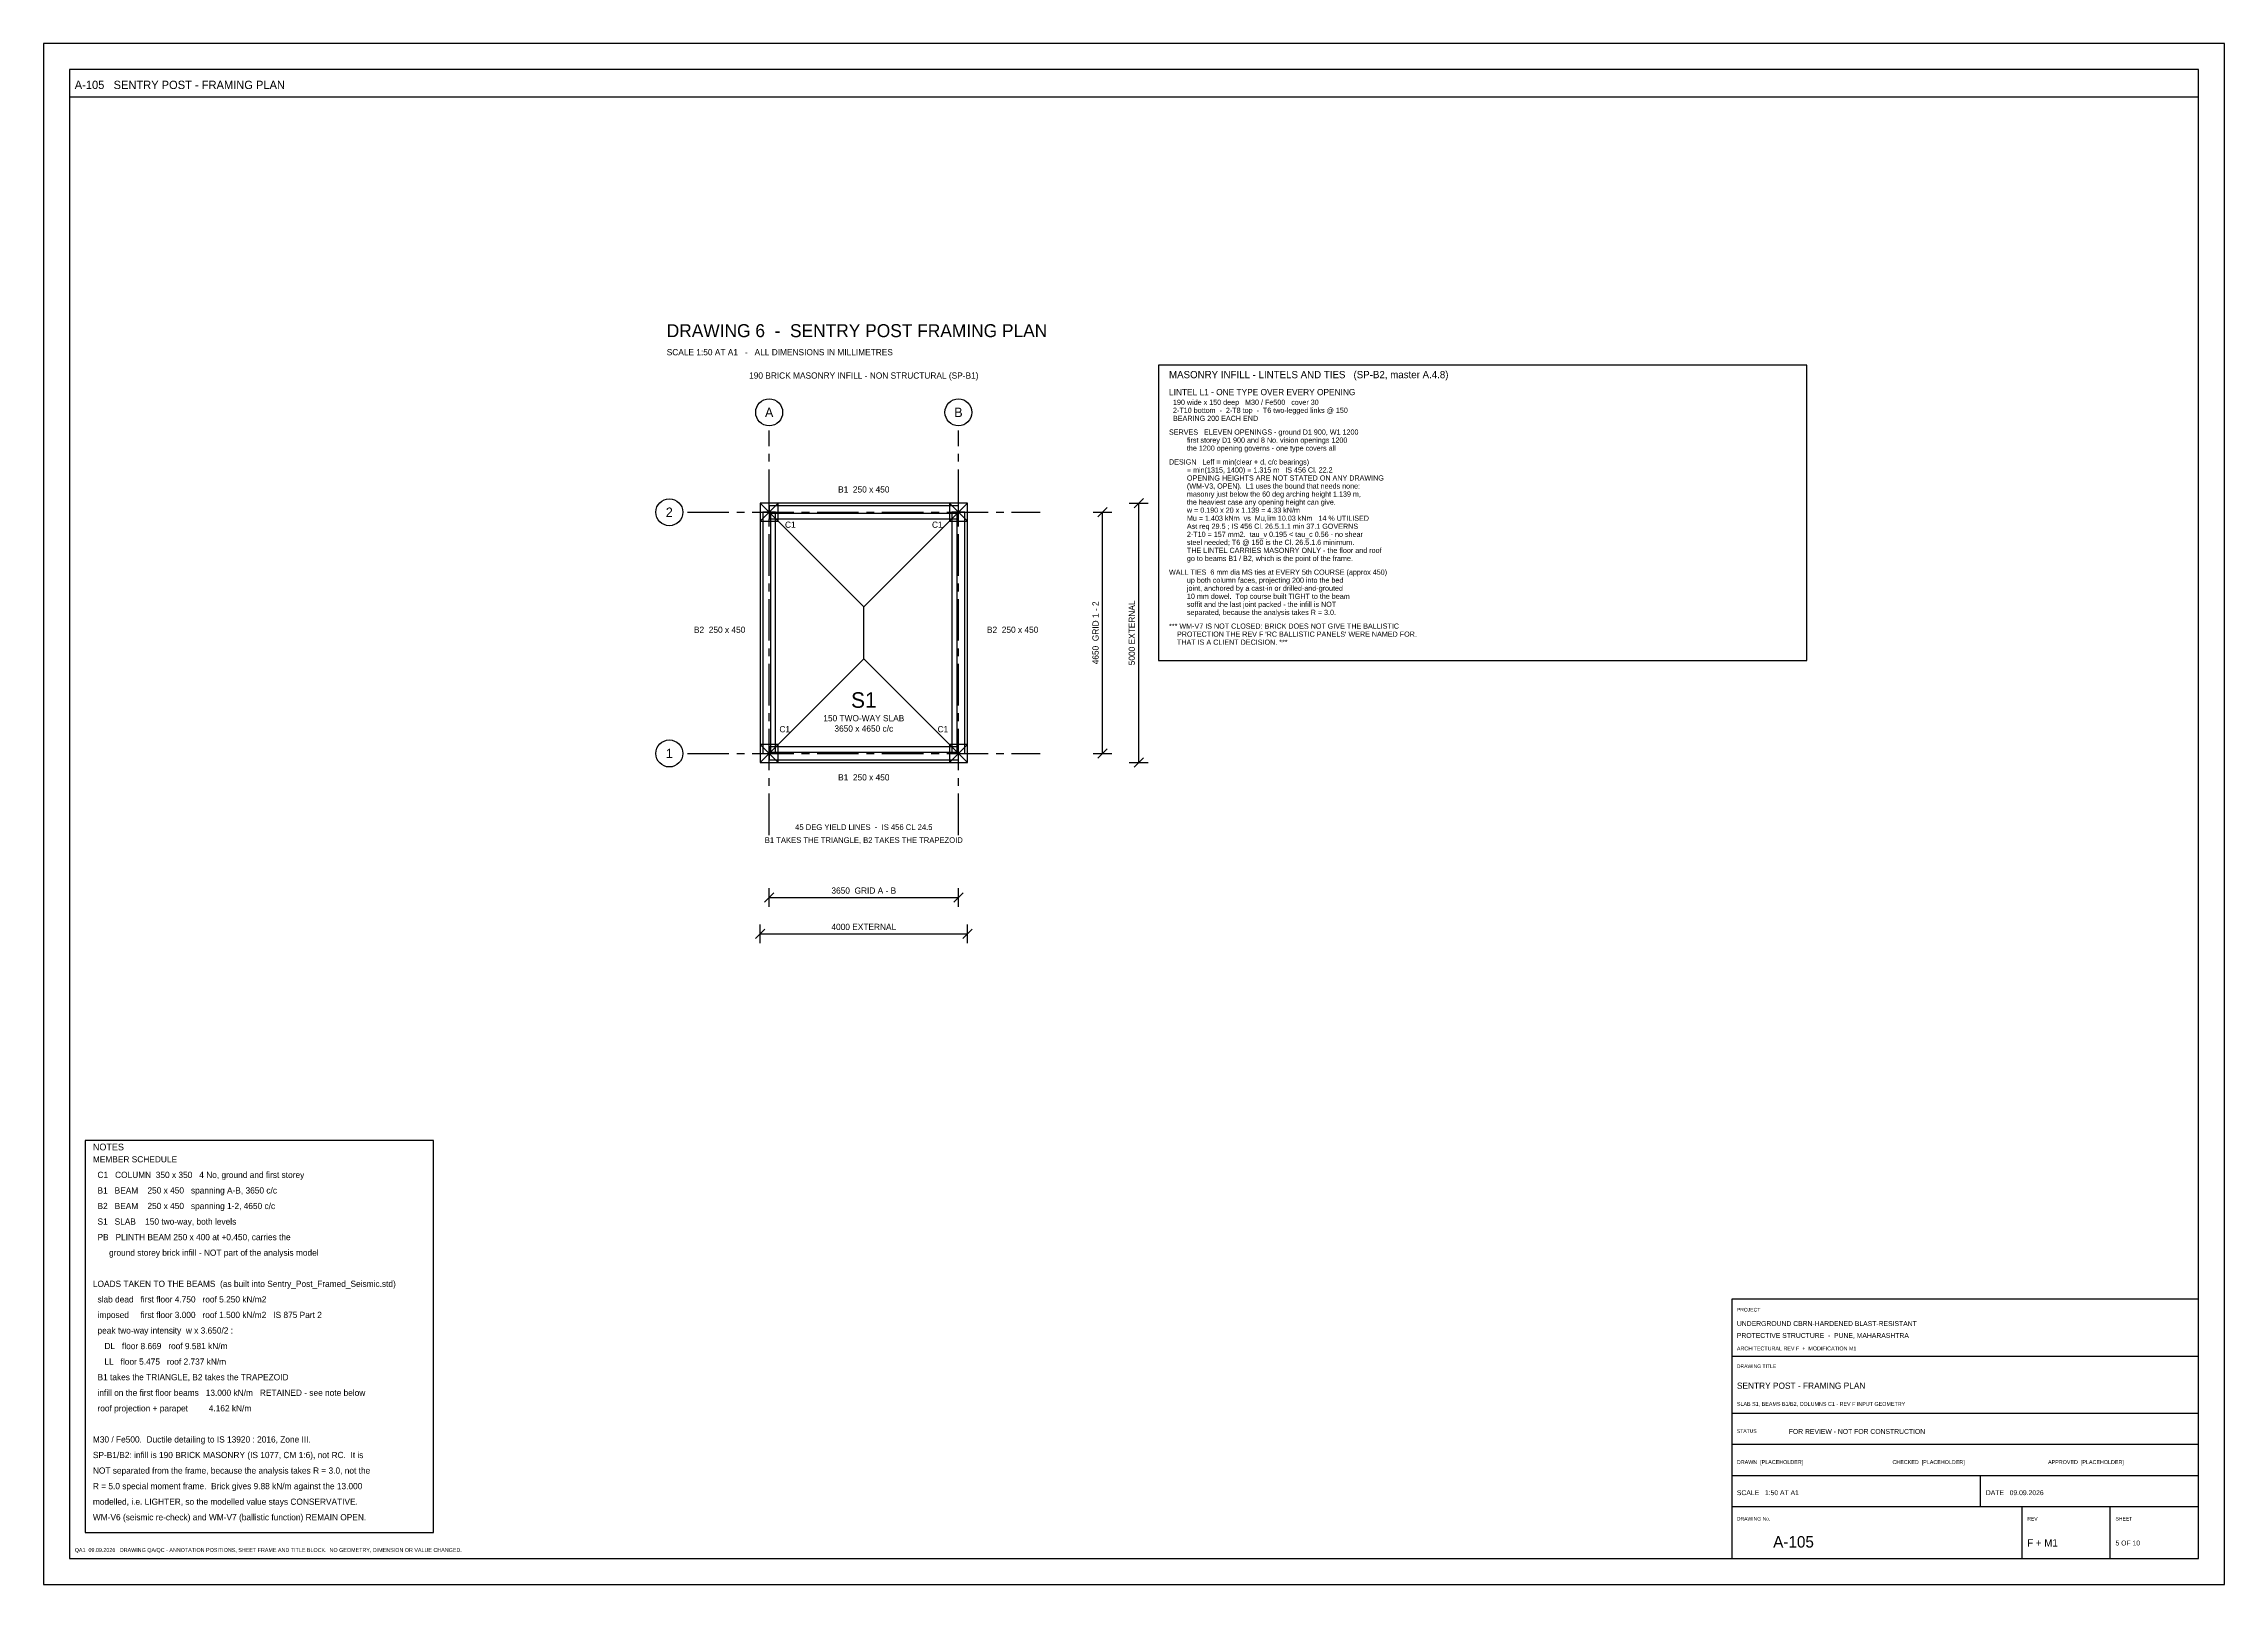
# Model space of a CAD drawing. Extents: x -13815 to 28235, y -19950 to 9750.
import ezdxf
from ezdxf.enums import TextEntityAlignment as Align

# ---------------------------------------------------------------- set-up
doc = ezdxf.new("R2010")
doc.units = 0
doc.header["$LTSCALE"] = 25
doc.linetypes.add('CENTER', pattern=[50, 32, -6, 6, -6])
for name, color, linetype in [('BEYOND', 9, 'CONTINUOUS'), ('CENTRE', 6, 'CENTER'), ('DIM', 4, 'CONTINUOUS'), ('SHEET-BORDER', 7, 'Continuous'), ('SHEET-TEXT', 7, 'Continuous'), ('SHEET-TITLEBLOCK', 7, 'Continuous'), ('TEXT', 2, 'CONTINUOUS'), ('WALLS', 7, 'CONTINUOUS')]:
    doc.layers.add(name, color=color, linetype=linetype)

msp = doc.modelspace()

# ---------------------------------------------------------------- linework, layer by layer
at = {"layer": 'BEYOND'}
for points in [[(0, -4108), (4000, -4108), (4000, 892), (0, 892)], [(200, -3908), (3800, -3908), (3800, 692), (200, 692)]]:
    msp.add_lwpolyline(points, close=True, dxfattribs=at)
at = {"layer": 'CENTRE'}
for p, q in [((175, -5508), (175, 2292)), ((3825, -5508), (3825, 2292)), ((-1400, 717), (5400, 717)), ((-1400, -3933), (5400, -3933))]:
    msp.add_line(p, q, dxfattribs=at)
at = {"layer": 'DIM'}
for p, q in [((7120, 892), (7480, 892)), ((7210, 802), (7390, 982)), ((7300, -4108), (7300, 892)), ((175, 717), (2000, -1108)), ((3825, 717), (2000, -1108)), ((6420, 717), (6780, 717)), ((6510, 627), (6690, 807)), ((6600, -3933), (6600, 717)), ((2000, -2108), (2000, -1108)), ((175, -3933), (2000, -2108)), ((3825, -3933), (2000, -2108)), ((6420, -3933), (6780, -3933)), ((6510, -4023), (6690, -3843)), ((7120, -4108), (7480, -4108)), ((7210, -4198), (7390, -4018)), ((85, -6798), (265, -6618)), ((175, -6888), (175, -6528)), ((175, -6708), (3825, -6708)), ((3735, -6798), (3915, -6618)), ((3825, -6888), (3825, -6528)), ((-90, -7498), (90, -7318)), ((0, -7588), (0, -7228)), ((0, -7408), (4000, -7408)), ((3910, -7498), (4090, -7318)), ((4000, -7588), (4000, -7228))]:
    msp.add_line(p, q, dxfattribs=at)
for centre in [(175, 2642), (3825, 2642), (-1750, 717), (-1750, -3933)]:
    msp.add_circle(centre, 260, dxfattribs=at)
at = {"layer": 'SHEET-BORDER'}
for p, q in [((28235, 9750), (-13815, 9750)), ((-13815, 9750), (-13815, -19950)), ((28235, -19950), (28235, 9750)), ((27735, 9250), (-13315, 9250)), ((-13315, 9250), (-13315, -19450)), ((27735, -19450), (27735, 9250)), ((-13315, 8725), (27735, 8725)), ((20185, 3550), (7685, 3550)), ((7685, 3550), (7685, -2143)), ((20185, -2143), (20185, 3550)), ((7685, -2143), (20185, -2143)), ((-6294, -11396), (-13015, -11396)), ((-13015, -11396), (-13015, -18950)), ((-6294, -18950), (-6294, -11396)), ((-13015, -18950), (-6294, -18950)), ((-13315, -19450), (27735, -19450)), ((-13815, -19950), (28235, -19950))]:
    msp.add_line(p, q, dxfattribs=at)
at = {"layer": 'SHEET-TITLEBLOCK'}
for p, q in [((27735, -14450), (18735, -14450)), ((18735, -14450), (18735, -19450)), ((27735, -19450), (27735, -14450)), ((18735, -15550), (27735, -15550)), ((18735, -16650), (27735, -16650)), ((18735, -17250), (27735, -17250)), ((18735, -17850), (27735, -17850)), ((23535, -18450), (23535, -17850)), ((18735, -18450), (27735, -18450)), ((24335, -19450), (24335, -18450)), ((26035, -19450), (26035, -18450)), ((18735, -19450), (27735, -19450))]:
    msp.add_line(p, q, dxfattribs=at)
at = {"layer": 'WALLS'}
for p, q in [((0, 542), (350, 892)), ((0, 892), (350, 542)), ((3650, 542), (4000, 892)), ((3650, 892), (4000, 542)), ((0, -4108), (350, -3758)), ((0, -3758), (350, -4108)), ((3650, -4108), (4000, -3758)), ((3650, -3758), (4000, -4108))]:
    msp.add_line(p, q, dxfattribs=at)
for points in [[(0, 542), (350, 542), (350, 892), (0, 892)], [(175, 592), (3825, 592), (3825, 842), (175, 842)], [(3650, 542), (4000, 542), (4000, 892), (3650, 892)], [(50, -3933), (300, -3933), (300, 717), (50, 717)], [(3700, -3933), (3950, -3933), (3950, 717), (3700, 717)], [(0, -4108), (350, -4108), (350, -3758), (0, -3758)], [(3650, -4108), (4000, -4108), (4000, -3758), (3650, -3758)], [(175, -4058), (3825, -4058), (3825, -3808), (175, -3808)]]:
    msp.add_lwpolyline(points, close=True, dxfattribs=at)

# ---------------------------------------------------------------- texts
at = {"layer": 'BEYOND'}
msp.add_text('190 BRICK MASONRY INFILL - NON STRUCTURAL (SP-B1)', height=120, dxfattribs=at).set_placement((2000, 3292), align=Align.CENTER)
at = {"layer": 'DIM'}
for s, height, p in [('A', 180, (175, 2552)), ('B', 180, (3825, 2552)), ('2', 180, (-1750, 627)), ('1', 180, (-1750, -4023)), ('45 DEG YIELD LINES  -  IS 456 CL 24.5', 110, (2000, -5408)), ('B1 TAKES THE TRIANGLE, B2 TAKES THE TRAPEZOID', 110, (2000, -5658)), ('3650  GRID A - B', 120, (2000, -6636)), ('4000 EXTERNAL', 120, (2000, -7336))]:
    msp.add_text(s, height=height, dxfattribs=at).set_placement(p, align=Align.CENTER)
for s, p in [('4650  GRID 1 - 2', (6528, -1608)), ('5000 EXTERNAL', (7228, -1608))]:
    msp.add_text(s, height=120, rotation=90, dxfattribs=at).set_placement(p, align=Align.CENTER)
at = {"layer": 'SHEET-TEXT'}
for s, height, p in [('A-105   SENTRY POST - FRAMING PLAN', 160, (-13215, 8875)), ('NOTES', 130, (-12865, -11584)), ('PROJECT', 70, (18835, -14690)), ('UNDERGROUND CBRN-HARDENED BLAST-RESISTANT', 95, (18835, -14970)), ('PROTECTIVE STRUCTURE  -  PUNE, MAHARASHTRA', 95, (18835, -15200)), ('ARCHITECTURAL REV F  +  MODIFICATION M1', 75, (18835, -15440)), ('DRAWING TITLE', 70, (18835, -15780)), ('SENTRY POST - FRAMING PLAN', 120, (18835, -16180)), ('SLAB S1, BEAMS B1/B2, COLUMNS C1 - REV F INPUT GEOMETRY', 75, (18835, -16510)), ('STATUS', 70, (18835, -17030)), ('FOR REVIEW - NOT FOR CONSTRUCTION', 95, (19835, -17050)), ('DRAWN  [PLACEHOLDER]', 75, (18835, -17630)), ('CHECKED  [PLACEHOLDER]', 75, (21835, -17630)), ('APPROVED  [PLACEHOLDER]', 75, (24835, -17630)), ('SCALE   1:50 AT A1', 95, (18835, -18230)), ('DATE   09.09.2026', 95, (23635, -18230)), ('DRAWING No.', 70, (18835, -18720)), ('REV', 70, (24435, -18720)), ('SHEET', 70, (26135, -18720)), ('QA1  09.09.2026   DRAWING QA/QC - ANNOTATION POSITIONS, SHEET FRAME AND TITLE BLOCK.  NO GEOMETRY, DIMENSION OR VALUE CHANGED.', 75, (-13215, -19325)), ('A-105', 220, (19535, -19240)), ('F + M1', 140, (24435, -19220)), ('5 OF 10', 95, (26135, -19200))]:
    msp.add_text(s, height=height, dxfattribs=at).set_placement(p)
at = {"layer": 'TEXT'}
for s, height, p in [('DRAWING 6  -  SENTRY POST FRAMING PLAN', 250, (-1800, 4092)), ('SCALE 1:50 AT A1   -   ALL DIMENSIONS IN MILLIMETRES', 120, (-1800, 3742)), ('MASONRY INFILL - LINTELS AND TIES   (SP-B2, master A.4.8)', 140, (7885, 3300)), ('LINTEL L1 - ONE TYPE OVER EVERY OPENING', 120, (7885, 2973)), ('  2-T10 bottom  -  2-T8 top  -  T6 two-legged links @ 150', 100, (7885, 2632)), ('  190 wide x 150 deep   M30 / Fe500   cover 30', 100, (7885, 2787)), ('  BEARING 200 EACH END', 100, (7885, 2477)), ('SERVES   ELEVEN OPENINGS - ground D1 900, W1 1200', 100, (7885, 2212)), ('         first storey D1 900 and 8 No. vision openings 1200', 100, (7885, 2057)), ('DESIGN   Leff = min(clear + d, c/c bearings)', 100, (7885, 1637)), ('         the 1200 opening governs - one type covers all', 100, (7885, 1902)), ('         = min(1315, 1400) = 1.315 m   IS 456 Cl. 22.2', 100, (7885, 1482)), ('         OPENING HEIGHTS ARE NOT STATED ON ANY DRAWING', 100, (7885, 1327)), ('         (WM-V3, OPEN).  L1 uses the bound that needs none:', 100, (7885, 1172)), ('         the heaviest case any opening height can give.', 100, (7885, 862)), ('         masonry just below the 60 deg arching height 1.139 m,', 100, (7885, 1017)), ('         w = 0.190 x 20 x 1.139 = 4.33 kN/m', 100, (7885, 707)), ('         Ast req 29.5 ; IS 456 Cl. 26.5.1.1 min 37.1 GOVERNS', 100, (7885, 397)), ('         Mu = 1.403 kNm  vs  Mu,lim 10.03 kNm   14 % UTILISED', 100, (7885, 552)), ('         THE LINTEL CARRIES MASONRY ONLY - the floor and roof', 100, (7885, -68)), ('         steel needed; T6 @ 150 is the Cl. 26.5.1.6 minimum.', 100, (7885, 87)), ('         2-T10 = 157 mm2.  tau_v 0.195 < tau_c 0.56 - no shear', 100, (7885, 242)), ('WALL TIES  6 mm dia MS ties at EVERY 5th COURSE (approx 450)', 100, (7885, -488)), ('         go to beams B1 / B2, which is the point of the frame.', 100, (7885, -223)), ('         joint, anchored by a cast-in or drilled-and-grouted', 100, (7885, -798)), ('         up both column faces, projecting 200 into the bed', 100, (7885, -643)), ('         soffit and the last joint packed - the infill is NOT', 100, (7885, -1108)), ('         separated, because the analysis takes R = 3.0.', 100, (7885, -1263)), ('         10 mm dowel.  Top course built TIGHT to the beam', 100, (7885, -953)), ('B2  250 x 450', 120, (-1275, -1608)), ('B2  250 x 450', 120, (4375, -1608)), ('*** WM-V7 IS NOT CLOSED: BRICK DOES NOT GIVE THE BALLISTIC', 100, (7885, -1528)), ("    PROTECTION THE REV F 'RC BALLISTIC PANELS' WERE NAMED FOR.", 100, (7885, -1683)), ('    THAT IS A CLIENT DECISION. ***', 100, (7885, -1838)), ('MEMBER SCHEDULE', 120, (-12865, -11816)), ('  C1   COLUMN  350 x 350   4 No, ground and first storey', 120, (-12865, -12116)), ('  B1   BEAM    250 x 450   spanning A-B, 3650 c/c', 120, (-12865, -12416)), ('  B2   BEAM    250 x 450   spanning 1-2, 4650 c/c', 120, (-12865, -12716)), ('  S1   SLAB    150 two-way, both levels', 120, (-12865, -13016)), ('  PB   PLINTH BEAM 250 x 400 at +0.450, carries the', 120, (-12865, -13316)), ('       ground storey brick infill - NOT part of the analysis model', 120, (-12865, -13616)), ('LOADS TAKEN TO THE BEAMS  (as built into Sentry_Post_Framed_Seismic.std)', 120, (-12865, -14216)), ('  slab dead   first floor 4.750   roof 5.250 kN/m2', 120, (-12865, -14516)), ('  imposed     first floor 3.000   roof 1.500 kN/m2   IS 875 Part 2', 120, (-12865, -14816)), ('  peak two-way intensity  w x 3.650/2 :', 120, (-12865, -15116)), ('     DL   floor 8.669   roof 9.581 kN/m', 120, (-12865, -15416)), ('  B1 takes the TRIANGLE, B2 takes the TRAPEZOID', 120, (-12865, -16016)), ('     LL   floor 5.475   roof 2.737 kN/m', 120, (-12865, -15716)), ('  infill on the first floor beams   13.000 kN/m   RETAINED - see note below', 120, (-12865, -16316)), ('  roof projection + parapet         4.162 kN/m', 120, (-12865, -16616)), ('M30 / Fe500.  Ductile detailing to IS 13920 : 2016, Zone III.', 120, (-12865, -17216)), ('SP-B1/B2: infill is 190 BRICK MASONRY (IS 1077, CM 1:6), not RC.  It is', 120, (-12865, -17516)), ('NOT separated from the frame, because the analysis takes R = 3.0, not the', 120, (-12865, -17816)), ('R = 5.0 special moment frame.  Brick gives 9.88 kN/m against the 13.000', 120, (-12865, -18116)), ('modelled, i.e. LIGHTER, so the modelled value stays CONSERVATIVE.', 120, (-12865, -18416)), ('WM-V6 (seismic re-check) and WM-V7 (ballistic function) REMAIN OPEN.', 120, (-12865, -18716))]:
    msp.add_text(s, height=height, dxfattribs=at).set_placement(p)
for s, height, p in [('B1  250 x 450', 120, (2000, 1097)), ('C1', 120, (583, 417)), ('C1', 120, (3417, 417)), ('S1', 300, (2000, -3053)), ('150 TWO-WAY SLAB', 120, (2000, -3313)), ('C1', 120, (475, -3525)), ('3650 x 4650 c/c', 120, (2000, -3513)), ('C1', 120, (3525, -3525)), ('B1  250 x 450', 120, (2000, -4453))]:
    msp.add_text(s, height=height, dxfattribs=at).set_placement(p, align=Align.CENTER)

doc.saveas('drawing.dxf')
